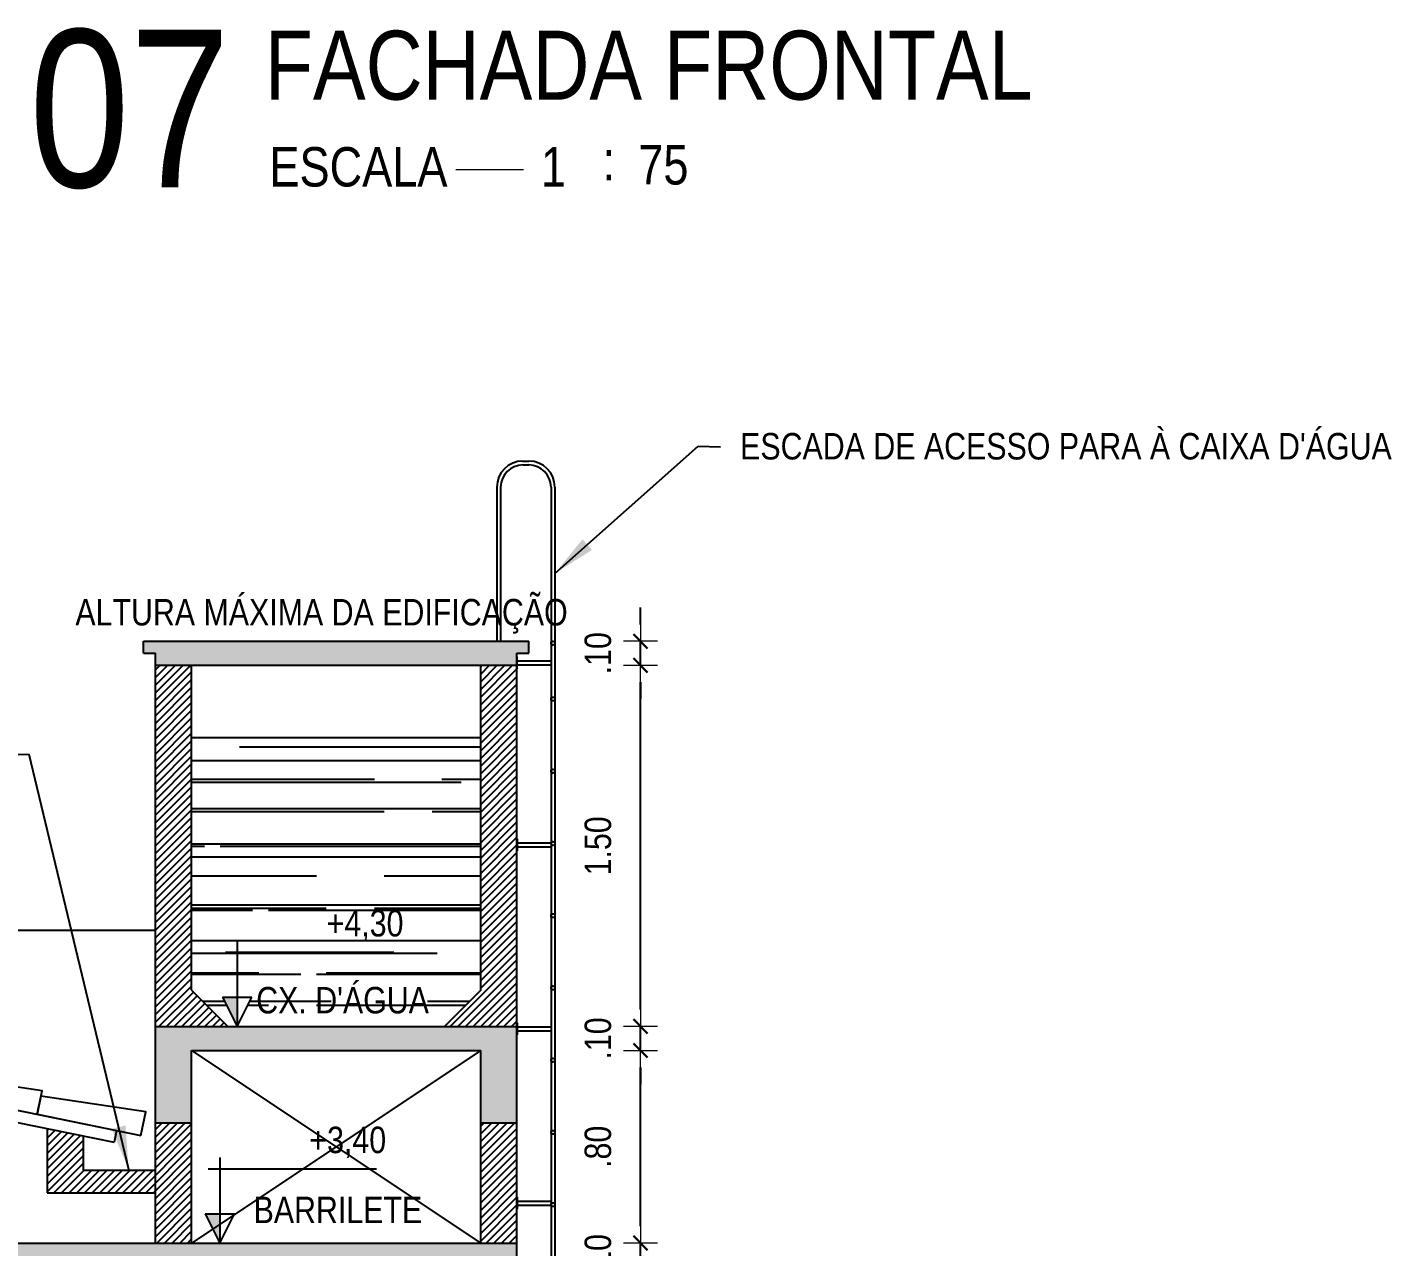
# Model space of a CAD drawing. Header units: millimetres. Extents: x -677 to -23, y -135 to 1112.
# Drawn here: x -218.67 to -213.01, y 868.53 to 873.59 of the extents above; entities that cross this region are included whole.
import ezdxf
from ezdxf.enums import TextEntityAlignment as Align

# ---------------------------------------------------------------- set-up
doc = ezdxf.new("R2010")
doc.units = ezdxf.units.MM
doc.header["$LTSCALE"] = 20
doc.header["$MEASUREMENT"] = 0
doc.header["$PDSIZE"] = -5
doc.linetypes.add('HIDDEN2', pattern=[0.1875, 0.125, -0.0625])
doc.layers.get('0').update_dxf_attribs({"linetype": 'CONTINUOUS'})
doc.layers.get('Defpoints').update_dxf_attribs({"linetype": 'CONTINUOUS'})
for name, color, linetype, lineweight in [('A - V2', 4, 'CONTINUOUS', 20), ('E-Cta-W', 7, 'CONTINUOUS', 20), ('E-Pen-C', 4, 'CONTINUOUS', 15), ('E-Pen-G', 3, 'CONTINUOUS', 30), ('E-Txt-W', 7, 'CONTINUOUS', 20)]:
    doc.layers.add(name, color=color, linetype=linetype, lineweight=lineweight)
for name, color, linetype in [('COTA', 7, 'CONTINUOUS'), ('E-hatch', 8, 'CONTINUOUS'), ('E-txt-g', 3, 'CONTINUOUS'), ('E-TXT-Y', 2, 'CONTINUOUS'), ('V2', 11, 'CONTINUOUS')]:
    doc.layers.add(name, color=color, linetype=linetype)
doc.styles.add('F2', font='swissc.ttf')
doc.styles.add('REG60', font='romans.shx', dxfattribs={"width": 0.8, "height": 0.15})
doc.styles.add('REG80', font='romans.shx', dxfattribs={"width": 0.8, "height": 0.2})
doc.dimstyles.new('DIMENSION-1', dxfattribs={"dimtxt": 0.11, "dimasz": 0.07, "dimexe": 1, "dimexo": 0, "dimgap": 0.12, "dimtad": 1, "dimzin": 7, "dimdsep": 46, "dimtxsty": 'F2', "dimblk1": 'TRACO', "dimblk2": 'TRACO', "dimsah": 1, "dimcen": 1, "dimse1": 1, "dimse2": 1, "dimclrd": 256, "dimclre": 256, "dimclrt": 6, "dimadec": 0, "dimazin": 0, "dimtfac": 1, "dimtix": 1, "dimtmove": 2, "dimatfit": 3, "dimldrblk": 'TRACO', "dimfxl": 1, "dimtolj": 1, "dimtzin": 0, "dimarcsym": 0})
doc.dimstyles.get("Standard").update_dxf_attribs({"dimtxt": 0.18, "dimasz": 0.18, "dimexe": 0.18, "dimexo": 0.0625, "dimgap": 0.09, "dimtad": 0, "dimtih": 1, "dimtoh": 1, "dimdec": 4, "dimzin": 0, "dimdsep": 46, "dimtxsty": 'Standard', "dimcen": 0.09, "dimadec": 0, "dimazin": 0, "dimtfac": 1, "dimtdec": 4, "dimtofl": 0, "dimtmove": 0, "dimatfit": 3, "dimfxl": 1, "dimtolj": 1, "dimtzin": 0, "dimarcsym": 0})

# ---------------------------------------------------------------- blocks, each defined once
blk = doc.blocks.new('TXT-AMB75')
at = {"layer": 'E-txt-g', "style": 'REG80', "width": 0.8, "flags": 8}
blk.add_attdef('TXT', text='', height=0.2, dxfattribs=at).set_placement((0.0055, 0.2964), align=Align.CENTER)
at = {"layer": 'E-Txt-W', "style": 'REG60', "width": 0.8, "flags": 8}
blk.add_attdef('TXT', text='', height=0.15, dxfattribs=at).set_placement((0.0055, 0.0271), align=Align.CENTER)
blk = doc.blocks.new('TRACO')
at = {"layer": 'E-Pen-C'}
for p, q in [((0, 1), (0, -1)), ((-1, 0), (1, 0))]:
    blk.add_line(p, q, dxfattribs=at)
at = {"layer": 'E-Pen-G'}
blk.add_line((-0.424, -0.424), (0.424, 0.424), dxfattribs=at)
blk = doc.blocks.new('*D891')
at = {"color": 4, "lineweight": -2}
for p, q in [((-216.1273, 868.6141), (-216.1273, 868.6841)), ((-216.1273, 868.4441), (-216.1273, 868.5441)), ((-216.1273, 868.3741), (-216.1273, 868.3041))]:
    blk.add_line(p, q, dxfattribs=at)
at = {"layer": 'Defpoints', "color": 0, "linetype": 'Continuous'}
for p in [(-216.612, 868.5441), (-216.1273, 868.5441), (-216.612, 868.4441)]:
    blk.add_point(p, dxfattribs=at)
at = {"color": 4, "linetype": 'Continuous', "lineweight": -2, "xscale": 0.07, "yscale": 0.07, "zscale": 0.07}
for p, rotation in [((-216.1273, 868.5441), 270), ((-216.1273, 868.4441), 90)]:
    blk.add_blockref('TRACO', p, dxfattribs=dict(at, rotation=rotation))
at = {"color": 4, "linetype": 'Continuous', "insert": (-216.3037, 868.4941), "char_height": 0.11, "attachment_point": 5, "rotation": 90, "style": 'F2'}
blk.add_mtext('\\A1;.10', dxfattribs=at)
blk = doc.blocks.new('*D892')
at = {"color": 4, "lineweight": -2}
blk.add_line((-216.1273, 868.6141), (-216.1273, 869.2741), dxfattribs=at)
at = {"layer": 'Defpoints', "color": 0, "linetype": 'Continuous'}
for p in [(-216.612, 869.3441), (-216.1273, 869.3441), (-216.612, 868.5441)]:
    blk.add_point(p, dxfattribs=at)
at = {"color": 4, "linetype": 'Continuous', "lineweight": -2, "xscale": 0.07, "yscale": 0.07, "zscale": 0.07}
for p, rotation in [((-216.1273, 869.3441), 90), ((-216.1273, 868.5441), 270)]:
    blk.add_blockref('TRACO', p, dxfattribs=dict(at, rotation=rotation))
at = {"color": 4, "linetype": 'Continuous', "insert": (-216.3037, 868.9441), "char_height": 0.11, "attachment_point": 5, "rotation": 90, "style": 'F2'}
blk.add_mtext('\\A1;.80', dxfattribs=at)
blk = doc.blocks.new('*D893')
at = {"color": 4, "lineweight": -2}
for p, q in [((-216.1273, 869.5141), (-216.1273, 869.5841)), ((-216.1273, 869.3441), (-216.1273, 869.4441)), ((-216.1273, 869.2741), (-216.1273, 869.2041))]:
    blk.add_line(p, q, dxfattribs=at)
at = {"layer": 'Defpoints', "color": 0, "linetype": 'Continuous'}
for p in [(-216.612, 869.4441), (-216.1273, 869.4441), (-216.612, 869.3441)]:
    blk.add_point(p, dxfattribs=at)
at = {"color": 4, "linetype": 'Continuous', "lineweight": -2, "xscale": 0.07, "yscale": 0.07, "zscale": 0.07}
for p, rotation in [((-216.1273, 869.4441), 270), ((-216.1273, 869.3441), 90)]:
    blk.add_blockref('TRACO', p, dxfattribs=dict(at, rotation=rotation))
at = {"color": 4, "linetype": 'Continuous', "insert": (-216.3037, 869.3941), "char_height": 0.11, "attachment_point": 5, "rotation": 90, "style": 'F2'}
blk.add_mtext('\\A1;.10', dxfattribs=at)
blk = doc.blocks.new('*D894')
at = {"color": 4, "lineweight": -2}
blk.add_line((-216.1273, 869.5141), (-216.1273, 870.8741), dxfattribs=at)
at = {"layer": 'Defpoints', "color": 0, "linetype": 'Continuous'}
for p in [(-216.462, 870.9441), (-216.1273, 870.9441), (-216.612, 869.4441)]:
    blk.add_point(p, dxfattribs=at)
at = {"color": 4, "linetype": 'Continuous', "lineweight": -2, "xscale": 0.07, "yscale": 0.07, "zscale": 0.07}
for p, rotation in [((-216.1273, 870.9441), 90), ((-216.1273, 869.4441), 270)]:
    blk.add_blockref('TRACO', p, dxfattribs=dict(at, rotation=rotation))
at = {"color": 4, "linetype": 'Continuous', "insert": (-216.3037, 870.1941), "char_height": 0.11, "attachment_point": 5, "rotation": 90, "style": 'F2'}
blk.add_mtext('\\A1;1.50', dxfattribs=at)
blk = doc.blocks.new('*D895')
at = {"color": 4, "lineweight": -2}
for p, q in [((-216.1273, 871.1141), (-216.1273, 871.1841)), ((-216.1273, 870.9441), (-216.1273, 871.0441)), ((-216.1273, 870.8741), (-216.1273, 870.8041))]:
    blk.add_line(p, q, dxfattribs=at)
at = {"layer": 'Defpoints', "color": 0, "linetype": 'Continuous'}
for p in [(-216.412, 871.0441), (-216.1273, 871.0441), (-216.462, 870.9441)]:
    blk.add_point(p, dxfattribs=at)
at = {"color": 4, "linetype": 'Continuous', "lineweight": -2, "xscale": 0.07, "yscale": 0.07, "zscale": 0.07}
for p, rotation in [((-216.1273, 871.0441), 270), ((-216.1273, 870.9441), 90)]:
    blk.add_blockref('TRACO', p, dxfattribs=dict(at, rotation=rotation))
at = {"color": 4, "linetype": 'Continuous', "insert": (-216.3037, 870.9941), "char_height": 0.11, "attachment_point": 5, "rotation": 90, "style": 'F2'}
blk.add_mtext('\\A1;.10', dxfattribs=at)
blk = doc.blocks.new('IND_DES')
at = {"layer": 'E-Txt-W', "color": 7}
blk.add_line((0.0269, -0.2428), (0.1984, -0.2428), dxfattribs=at)
at = {"layer": 'E-txt-g', "color": 7, "style": 'F2'}
for s, p in [('ESCALA', (-0.4463, -0.2864)), ('1', (0.2426, -0.2864)), (':', (0.3988, -0.2706))]:
    blk.add_text(s, height=0.1, dxfattribs=at).set_placement(p)
blk.add_attdef('ESCALA', (0.4897, -0.2812), '', height=0.1, dxfattribs=at)
at = {"layer": 'E-Txt-W', "color": 6, "style": 'F2'}
blk.add_attdef('00', text='', height=0.4, dxfattribs=at).set_placement((-0.7083, -0.2881), align=Align.CENTER)
at = {"layer": 'E-TXT-Y', "color": 7, "style": 'F2'}
for tag, p in [('PROJETO', (-0.4563, 0.1829)), ('DESENHO', (-0.4582, -0.0658))]:
    blk.add_attdef(tag, p, '', height=0.175, dxfattribs=at)

msp = doc.modelspace()

# ---------------------------------------------------------------- hatches: boundary and pattern name
at = {"layer": 'COTA', "linetype": 'Continuous'}
h = msp.add_hatch(dxfattribs=at)
h.set_pattern_fill('AR-RROOF', color=8, scale=0.2, style=0)
h.set_pattern_definition([(7e-15, (-141.81234, 129.54868), (0.44, 0.2), [3, -0.4, 1, -0.2]), (7e-15, (-141.54634, 129.64868), (-0.2, 0.266), [0.6, -0.066, 1.2, -0.15]), (7e-15, (-141.71234, 129.71868), (1.04, 0.134), [1.6, -0.28, 0.8, -0.2])])
h.paths.add_polyline_path([(-217.9909, 870.6441), (-217.9909, 869.5941), (-217.8409, 869.4441), (-217.8014, 869.4441), (-217.8624, 869.5661), (-217.7404, 869.5661), (-217.8014, 869.4441), (-216.9409, 869.4441), (-216.7909, 869.5941), (-216.7909, 870.6441)])
h.paths.add_polyline_path([(-217.4526, 869.763), (-217.0676, 869.763), (-217.0676, 869.9613), (-217.4526, 869.9613)], flags=24)
h.paths.add_polyline_path([(-217.7587, 869.4611), (-216.971, 869.4611), (-216.971, 869.6717), (-217.7587, 869.6717)], flags=24)
at = {"layer": 'E-hatch'}
h = msp.add_hatch(dxfattribs=at)
h.set_pattern_fill('CONC', color=8, scale=0.12, style=0, pattern_type=2)
h.set_pattern_definition([(0, (0.114, 0.0768), (0, 0.12), [0, -0.12]), (0, (0.1152, 0.0348), (0, 0.12), [0, -0.12]), (0, (0.1188, 0.0996), (0, 0.12), [0, -0.12]), (338.1986, (0.0564, 0.0624), (0.36000003276, -0.11999998926), [0.01292436, -0.63329544]), (216.8699, (0.0684, 0.0576), (0.35999999014, 0.2400000148), [0.006, -0.594]), (130.6013, (0.0636, 0.054), (0.60000005055, -0.71999988218), [0.0110634, -1.09528188]), (206.5651, (0.024, 0.0396), (-0.119999899, -0.120000157), [0.00268332, -0.26564484]), (326.3099, (0.0216, 0.0384), (0.2399999469, -0.1200001601), [0.00432672, -0.42833952]), (108.4349, (0.0252, 0.036), (-0.1199998084, 0.2400000522), [0.00379476, -0.3756786]), (225, (0.1008, 0.0276), (-1e-17, -0.120000037), [0.00509112, -0.16461444]), (0, (0.0972, 0.024), (0.12, 0.12), [0.0072, -0.1128]), (135, (0.1044, 0.024), (-0.120000037, 0), [0.00509112, -0.16461444]), (251.5651, (0.0864, 0.1044), (0.1199998084, 0.2400000522), [0.00379476, -0.3756786]), (0, (0.0852, 0.1008), (0.12, 0.12), [0.006, -0.114]), (143.1301, (0.0912, 0.1008), (-0.35999999014, 0.2400000148), [0.006, -0.594]), (213.6901, (0.0228, 0.1056), (0.2399999469, 0.1200001601), [0.00432672, -0.42833952]), (341.5651, (0.0192, 0.1032), (-0.2400000522, 0.1199998084), [0.00758952, -0.37188384]), (126.8699, (0.0264, 0.1008), (0.2400000148, -0.35999999014), [0.006, -0.594]), (0, (0.0576, 0.1008), (0, 0.12), [0, -0.12]), (0, (0.0252, 0.0696), (0, 0.12), [0, -0.12]), (0, (0.0588, 0.0252), (0, 0.12), [0, -0.12]), (0, (0.0912, 0.0624), (0, 0.12), [0, -0.12]), (0, (0.0564, 0.0828), (0, 0.12), [0, -0.12]), (0, (0.03, 0.0864), (0, 0.12), [0, -0.12]), (0, (0.0408, 0.0792), (0, 0.12), [0, -0.12]), (0, (0.036, 0.0504), (0, 0.12), [0, -0.12]), (0, (0.0072, 0.0552), (0, 0.12), [0, -0.12]), (0, (0.0084, 0.0828), (0, 0.12), [0, -0.12]), (0, (0.0048, 0.1092), (0, 0.12), [0, -0.12]), (0, (0.042, 0.114), (0, 0.12), [0, -0.12]), (0, (0.0684, 0.1188), (0, 0.12), [0, -0.12]), (0, (0.1104, 0.114), (0, 0.12), [0, -0.12]), (0, (0.0816, 0.0768), (0, 0.12), [0, -0.12]), (0, (0.0696, 0.0984), (0, 0.12), [0, -0.12]), (0, (0.0792, 0.0408), (0, 0.12), [0, -0.12]), (0, (0.0432, 0.0348), (0, 0.12), [0, -0.12]), (0, (0.0792, 0.0084), (0, 0.12), [0, -0.12]), (0, (0.0396, 0.0156), (0, 0.12), [0, -0.12]), (0, (0.0012, 0.012), (0, 0.12), [0, -0.12]), (0, (0.0156, 0.006), (0, 0.12), [0, -0.12]), (0, (0.0168, 0.0228), (0, 0.12), [0, -0.12]), (0, (0.0972, 0.0036), (0, 0.12), [0, -0.12]), (0, (0.1116, 0.0528), (0, 0.12), [0, -0.12]), (0, (0.1056, 0.0888), (0, 0.12), [0, -0.12]), (0, (0.0504, 0.0024), (0, 0.12), [0, -0.12])])
h.paths.add_polyline_path([(-218.1409, 868.4441), (-218.1409, 868.1441), (-217.9909, 868.1441), (-217.9909, 868.4441), (-216.7909, 868.4441), (-216.7909, 868.1441), (-216.6409, 868.1441), (-216.6409, 868.5441), (-221.9909, 868.5441), (-221.9909, 868.1441), (-221.8409, 868.1441), (-221.8409, 868.4441), (-220.9409, 868.4441), (-220.9409, 868.1441), (-220.7909, 868.1441), (-220.7909, 868.4441)])
h.paths.add_polyline_path([(-217.9909, 869.3441), (-216.7909, 869.3441), (-216.7909, 869.0441), (-216.6409, 869.0441), (-216.6409, 869.4441), (-218.1409, 869.4441), (-218.1409, 869.0441), (-217.9909, 869.0441)])
h.paths.add_polyline_path([(-216.6409, 870.9441), (-216.6409, 870.9941), (-216.5909, 870.9941), (-216.5909, 871.0441), (-218.1909, 871.0441), (-218.1909, 870.9941), (-218.1409, 870.9941), (-218.1409, 870.9441)])
h = msp.add_hatch(dxfattribs=at)
h.set_pattern_fill('ANSI31', color=256, scale=0.18, style=0)
h.set_pattern_definition([(45, (-141.81234, 129.548675), (-0.0159099026, 0.0159099026), [])])
h.paths.add_polyline_path([(-220.7909, 868.1441), (-220.9409, 868.1441), (-220.9409, 865.1441), (-220.7909, 865.1441)])
h.paths.add_polyline_path([(-221.8409, 868.1441), (-221.9909, 868.1441), (-221.9909, 865.1441), (-221.8409, 865.1441)])
h.paths.add_polyline_path([(-221.8409, 869.8441), (-221.9909, 869.8441), (-221.9909, 868.5441), (-221.8409, 868.5441)])
h.paths.add_polyline_path([(-217.9909, 870.9441), (-218.1409, 870.9441), (-218.1409, 869.4441), (-217.8409, 869.4441), (-217.9909, 869.5941)])
h.paths.add_polyline_path([(-216.6409, 870.9441), (-216.7909, 870.9441), (-216.7909, 869.5941), (-216.9409, 869.4441), (-216.6409, 869.4441)])
h.paths.add_polyline_path([(-216.6409, 869.0441), (-216.7909, 869.0441), (-216.7909, 868.5441), (-216.6409, 868.5441)])
h.paths.add_polyline_path([(-217.9909, 869.0441), (-218.1409, 869.0441), (-218.1409, 868.5441), (-217.9909, 868.5441)])
h.paths.add_polyline_path([(-218.1409, 868.8471), (-218.4409, 868.8471), (-218.4409, 868.9892), (-218.5909, 869.0198), (-218.5909, 868.753), (-218.1409, 868.753)])
h.paths.add_polyline_path([(-217.9909, 868.1441), (-218.1409, 868.1441), (-218.1409, 865.1441), (-217.9909, 865.1441)])
h.paths.add_polyline_path([(-216.6409, 868.1441), (-216.7909, 868.1441), (-216.7909, 867.6441), (-216.6409, 867.6441)])
h.paths.add_polyline_path([(-216.6409, 867.1441), (-216.7909, 867.1441), (-216.7909, 866.2372), (-216.7909, 866.1877), (-216.7909, 865.1441), (-216.6409, 865.1441)])
h.paths.add_polyline_path([(-214.9909, 868.3441), (-215.1909, 868.3441), (-215.1909, 868.2941), (-215.1409, 868.2941), (-215.1409, 865.0441), (-214.9909, 865.0441)])

# ---------------------------------------------------------------- linework, layer by layer
at = {"color": 5, "linetype": 'Continuous'}
for p, q in [((-218.1909, 871.0441), (-216.5909, 871.0441)), ((-218.1909, 870.9941), (-218.1909, 871.0441)), ((-216.5909, 870.9941), (-216.5909, 871.0441)), ((-218.1909, 870.9941), (-218.1409, 870.9941)), ((-218.1409, 868.5441), (-218.1409, 870.9941)), ((-218.1409, 870.9441), (-216.6409, 870.9441)), ((-217.9909, 869.5941), (-217.9909, 870.9441)), ((-216.7909, 869.5941), (-216.7909, 870.9441)), ((-216.6409, 867.6441), (-216.6409, 870.9941)), ((-216.6409, 870.9941), (-216.5909, 870.9941)), ((-217.9909, 869.5941), (-217.8409, 869.4441)), ((-216.7909, 869.5941), (-216.9409, 869.4441)), ((-218.1409, 869.4441), (-216.6409, 869.4441)), ((-217.9909, 868.5441), (-217.9909, 869.3441)), ((-217.9909, 869.3441), (-216.7909, 869.3441)), ((-216.7909, 868.5441), (-216.7909, 869.3441)), ((-218.5909, 869.0198), (-218.5909, 868.753)), ((-218.1409, 869.0441), (-217.9909, 869.0441)), ((-216.7909, 869.0441), (-216.6409, 869.0441)), ((-218.4409, 868.9892), (-218.4409, 868.8471)), ((-218.4409, 868.8471), (-218.1409, 868.8471)), ((-218.5909, 868.753), (-218.1409, 868.753)), ((-221.9909, 868.5441), (-216.6409, 868.5441))]:
    msp.add_line(p, q, dxfattribs=at)
at = {"color": 7, "linetype": 'Continuous'}
for p, q in [((-217.9909, 870.6441), (-216.7909, 870.6441)), ((-221.8409, 869.8441), (-218.1409, 869.8441))]:
    msp.add_line(p, q, dxfattribs=at)
for p, q in [((-217.8509, 869.7531), (-217.1518, 869.7531)), ((-217.8014, 869.7992), (-217.8014, 869.4441)), ((-217.8624, 869.5661), (-217.8014, 869.4441)), ((-217.8624, 869.5661), (-217.7404, 869.5661)), ((-217.8014, 869.4441), (-217.7404, 869.5661)), ((-217.9229, 868.8531), (-217.2237, 868.8531)), ((-217.8733, 868.8992), (-217.8733, 868.5441)), ((-217.9343, 868.6661), (-217.8733, 868.5441)), ((-217.9343, 868.6661), (-217.8124, 868.6661)), ((-217.8733, 868.5441), (-217.8124, 868.6661))]:
    msp.add_line(p, q)
at = {"color": 2}
for p, q in [((-221.8409, 869.7346), (-218.3027, 869.0119)), ((-221.8409, 869.6836), (-218.3127, 868.963))]:
    msp.add_line(p, q, dxfattribs=at)
at = {"color": 8, "linetype": 'HIDDEN2'}
for p, q in [((-217.9909, 869.3441), (-216.7909, 868.5441)), ((-216.7909, 869.3441), (-217.9909, 868.5441))]:
    msp.add_line(p, q, dxfattribs=at)
at = {"color": 6, "linetype": 'Continuous'}
msp.add_line((-218.3027, 869.0119), (-218.3127, 868.963), dxfattribs=at)
at = {"color": 6}
for points in [[(-218.6321, 869.0792), (-218.6121, 869.1772), (-219.0471, 869.2422), (-219.0624, 869.1671), (-218.3027, 869.0119)], [(-218.2017, 868.9913), (-218.1817, 869.0893), (-218.6167, 869.1543), (-218.6321, 869.0792), (-218.2017, 868.9913)]]:
    msp.add_lwpolyline(points, dxfattribs=at)
for points in [[(-217.8624, 869.5661), (-217.8014, 869.5661), (-217.8014, 869.4441)], [(-217.9343, 868.6661), (-217.8733, 868.6661), (-217.8733, 868.5441)]]:
    msp.add_solid(points)
at = {"layer": 'A - V2', "color": 8}
for p, q in [((-216.7409, 871.0451), (-216.6909, 871.0451)), ((-216.7409, 871.0441), (-216.7409, 871.0451)), ((-216.7409, 871.0441), (-216.6909, 871.0441)), ((-216.6909, 871.0441), (-216.6909, 871.0451)), ((-216.6409, 870.9791), (-216.6409, 870.9291)), ((-216.6409, 870.9791), (-216.6399, 870.9791)), ((-216.6399, 870.9791), (-216.6399, 870.9291)), ((-216.6409, 870.9291), (-216.6399, 870.9291))]:
    msp.add_line(p, q, dxfattribs=at)
at = {"layer": 'V2', "color": 8}
for p, q in [((-216.6159, 871.7921), (-216.5909, 871.7921)), ((-216.6159, 871.7761), (-216.5909, 871.7761)), ((-216.7239, 871.6841), (-216.7239, 871.0441)), ((-216.7079, 871.6841), (-216.7079, 871.0441)), ((-216.4989, 871.6841), (-216.4989, 866.4541)), ((-216.4829, 871.6841), (-216.4829, 866.4541)), ((-216.6409, 870.9621), (-216.4989, 870.9621)), ((-216.6409, 870.9461), (-216.4989, 870.9461)), ((-216.6409, 870.2235), (-216.6409, 870.1735)), ((-216.6409, 870.2235), (-216.6399, 870.2235)), ((-216.6409, 870.2065), (-216.4989, 870.2065)), ((-216.6399, 870.2235), (-216.6399, 870.1735)), ((-216.6399, 870.1905), (-216.6399, 870.2065)), ((-216.6409, 870.1905), (-216.4989, 870.1905)), ((-216.6409, 870.1735), (-216.6399, 870.1735)), ((-216.6409, 869.4589), (-216.6409, 869.4089)), ((-216.6409, 869.4589), (-216.6399, 869.4589)), ((-216.6409, 869.4419), (-216.4989, 869.4419)), ((-216.6409, 869.4259), (-216.4989, 869.4259)), ((-216.6399, 869.4589), (-216.6399, 869.4089)), ((-216.6399, 869.4259), (-216.6399, 869.4419)), ((-216.6409, 869.4089), (-216.6399, 869.4089)), ((-216.6409, 868.7347), (-216.6409, 868.6847)), ((-216.6409, 868.7347), (-216.6399, 868.7347)), ((-216.6399, 868.7347), (-216.6399, 868.6847)), ((-216.6409, 868.7177), (-216.4989, 868.7177)), ((-216.6409, 868.7017), (-216.4989, 868.7017)), ((-216.6409, 868.6847), (-216.6399, 868.6847)), ((-216.6399, 868.7017), (-216.6399, 868.7177))]:
    msp.add_line(p, q, dxfattribs=at)
for centre in [(-216.4909, 871.0361), (-216.4909, 870.8041), (-216.4909, 870.5041), (-216.4909, 870.2041), (-216.4909, 869.9041), (-216.4909, 869.6041), (-216.4909, 869.3041), (-216.4909, 869.0041), (-216.4909, 868.7041)]:
    msp.add_circle(centre, 0.008, dxfattribs=at)
for centre, radius, start, end in [((-216.6159, 871.6841), 0.108, 90, 180), ((-216.5909, 871.6841), 0.108, 0, 90), ((-216.6159, 871.6841), 0.092, 90, 180), ((-216.5909, 871.6841), 0.092, 0, 90)]:
    msp.add_arc(centre, radius, start, end, dxfattribs=at)

# ---------------------------------------------------------------- block references
ref = msp.add_blockref('IND_DES', (-216.9379, 873.4012), dxfattribs=dict(xscale=1.636240131907927, yscale=1.636240131907927, zscale=1.636240131907927))
ref.add_attrib('00', '07', dxfattribs={"layer": 'E-Txt-W', "height": 0.6545, "style": 'F2'}).set_placement((-218.2484, 872.9298), align=Align.CENTER)
ref.add_attrib('DESENHO', 'FACHADA FRONTAL', (-217.6876, 873.2934), dxfattribs={"layer": 'E-TXT-Y', "color": 2, "height": 0.286342, "style": 'F2'})
ref.add_attrib('ESCALA', '75', (-216.1366, 872.941), dxfattribs={"layer": 'E-txt-g', "color": 7, "height": 0.16362, "style": 'F2'})
ref = msp.add_blockref('TXT-AMB75', (-217.2641, 869.6017), dxfattribs=dict(xscale=0.7290000000000001, yscale=0.7290000000000001, zscale=0.7290000000000001))
ref.add_attrib('TXT', '+4,30', dxfattribs={"layer": 'E-txt-g', "color": 2, "height": 0.11, "style": 'F2'}).set_placement((-217.2709, 869.8178), align=Align.CENTER)
ref = msp.add_blockref('TXT-AMB75', (-217.3688, 869.282), dxfattribs=dict(xscale=0.7290000000000001, yscale=0.7290000000000001, zscale=0.7290000000000001))
ref.add_attrib('TXT', "CX. D'ÁGUA", dxfattribs={"layer": 'E-txt-g', "color": 2, "height": 0.11, "style": 'F2'}).set_placement((-217.3643, 869.4981), align=Align.CENTER)
ref = msp.add_blockref('TXT-AMB75', (-217.336, 868.7017), dxfattribs=dict(xscale=0.7290000000000001, yscale=0.7290000000000001, zscale=0.7290000000000001))
ref.add_attrib('TXT', '+3,40', dxfattribs={"layer": 'E-txt-g', "color": 2, "height": 0.11, "style": 'F2'}).set_placement((-217.3428, 868.9178), align=Align.CENTER)
ref = msp.add_blockref('TXT-AMB75', (-217.3874, 868.4109), dxfattribs=dict(xscale=0.7290000000000001, yscale=0.7290000000000001, zscale=0.7290000000000001))
ref.add_attrib('TXT', 'BARRILETE', dxfattribs={"layer": 'E-txt-g', "color": 2, "height": 0.11, "style": 'F2'}).set_placement((-217.3837, 868.627), align=Align.CENTER)

# ---------------------------------------------------------------- texts
at = {"color": 4, "style": 'F2'}
for s, p in [("ESCADA DE ACESSO PARA À CAIXA D'ÁGUA", (-215.7136, 871.7989)), ('ALTURA MÁXIMA DA EDIFICAÇÃO', (-218.4737, 871.1095))]:
    msp.add_text(s, height=0.11, dxfattribs=at).set_placement(p)

# ---------------------------------------------------------------- dimensions: what is measured, and where the dimension line sits
at = {"color": 8, "linetype": 'Continuous'}
for base, p1, p2, picture, middle in [((-216.1273, 871.0441), (-216.462, 870.9441), (-216.412, 871.0441), '*D895', (-216.3037, 870.9941)), ((-216.1273, 870.9441), (-216.612, 869.4441), (-216.462, 870.9441), '*D894', (-216.3037, 870.1941)), ((-216.1273, 869.4441), (-216.612, 869.3441), (-216.612, 869.4441), '*D893', (-216.3037, 869.3941)), ((-216.1273, 869.3441), (-216.612, 868.5441), (-216.612, 869.3441), '*D892', (-216.3037, 868.9441)), ((-216.1273, 868.5441), (-216.612, 868.4441), (-216.612, 868.5441), '*D891', (-216.3037, 868.4941))]:
    dim = msp.add_linear_dim(base=base, p1=p1, p2=p2, angle=90, dimstyle='DIMENSION-1', override={"dimclrd": 4, "dimclrt": 4, "dimadec": 8, "dimfxl": 0.5, "dimfxlon": 1}, dxfattribs=at)
    dim.commit()
    dim.dimension.update_dxf_attribs({"geometry": picture, "text_midpoint": middle})

# ---------------------------------------------------------------- leaders
at = {"layer": 'E-Cta-W', "color": 4}
for points in [[(-216.4829, 871.3259), (-215.8875, 871.8535), (-215.7947, 871.8517)], [(-218.2524, 868.8504), (-218.6659, 870.5732), (-218.7587, 870.5714)]]:
    msp.add_leader(points, dimstyle='Standard', dxfattribs=at)

doc.saveas('drawing.dxf')
